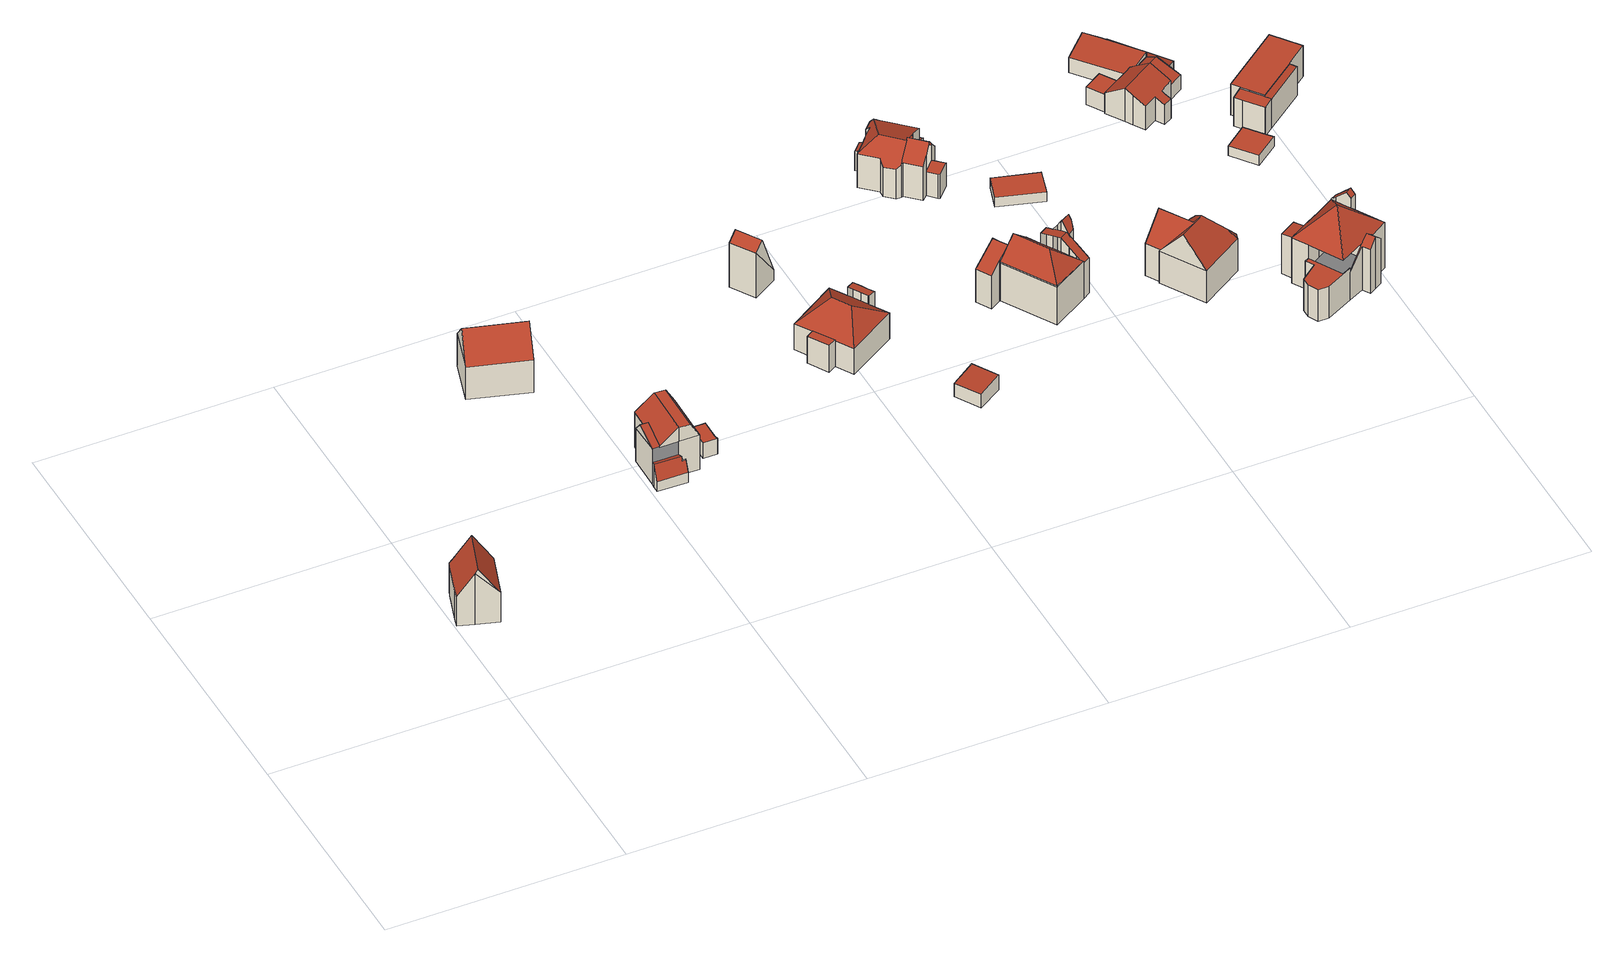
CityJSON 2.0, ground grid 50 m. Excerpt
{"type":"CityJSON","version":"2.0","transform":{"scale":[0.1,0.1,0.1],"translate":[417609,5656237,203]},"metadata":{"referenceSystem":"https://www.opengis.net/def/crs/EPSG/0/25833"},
"CityObjects":{
"building1":{"type":"Building","attributes":{"Dachtyp_tdc":"tdcFreeFormRoof","Gemeindeschluessel":14612000,"Dachneigung":56.05,"QualitaetDacherkennung":56,"Geometrietyp2DReferenz":"3000","measuredHeight":13.29,"function":"31001_9998","roofType":"5000"},"geometry":[{"type":"Solid","lod":"2","boundaries":[[[[0,1,2,3]],[[1,4,5,2]],[[4,6,7,5]],[[6,8,9,7]],[[8,10,11,9]],[[10,12,13,11]],[[12,14,15,13]],[[14,0,3,15]],[[8,6,16,17]],[[10,17,16,4,1,0,14,12]],[[10,8,17]],[[6,4,16]],[[3,2,5,7,9,11,13,15]]]],"semantics":{"surfaces":[{"type":"WallSurface"},{"type":"RoofSurface"},{"type":"GroundSurface"}],"values":[[0,0,0,0,0,0,0,0,1,1,0,0,2]]}}]},
"building2":{"type":"Building","attributes":{"Dachtyp_tdc":"tdcFreeFormRoof","Gemeindeschluessel":14612000,"Dachneigung":47.25,"QualitaetDacherkennung":44,"Geometrietyp2DReferenz":"3000","measuredHeight":13.33,"function":"31001_9998","roofType":"5000"},"geometry":[{"type":"Solid","lod":"2","boundaries":[[[[18,19,20,21]],[[19,22,23,20]],[[22,24,25,23]],[[24,18,21,25]],[[26,24,22]],[[27,26,22,19]],[[27,19,18]],[[26,27,18,24]],[[21,20,23,25]]]],"semantics":{"surfaces":[{"type":"WallSurface"},{"type":"RoofSurface"},{"type":"GroundSurface"}],"values":[[0,0,0,0,0,1,0,1,2]]}}]},
"building3":{"type":"Building","attributes":{"Gemeindeschluessel":14612000,"Geometrietyp2DReferenz":"3000","function":"31001_9998","roofType":"9999"},"children":["building3-1","building3-2","building3-3"]},
"building3-1":{"type":"BuildingPart","attributes":{"Dachtyp_tdc":"tdcGableRoof","Dachneigung":21.6,"QualitaetDacherkennung":16,"Geometrietyp2DReferenz":"3000","measuredHeight":10.62,"roofType":"3100"},"parents":["building3"],"geometry":[{"type":"MultiSurface","lod":"2","boundaries":[[[28,29,30,31,32]],[[29,33,34,30]],[[29,28,35]],[[28,36,37,35]],[[33,29,35,37,38,39]],[[40,31,30,34]]],"semantics":{"surfaces":[{"type":"WallSurface"},{"type":"RoofSurface"},{"type":"GroundSurface"}],"values":[0,0,0,1,1,2]}}]},
"building3-2":{"type":"BuildingPart","attributes":{"Dachtyp_tdc":"tdcCutGableRoof","Dachneigung":38.41,"QualitaetDacherkennung":31,"Geometrietyp2DReferenz":"3000","measuredHeight":11.81,"roofType":"9999"},"parents":["building3"],"geometry":[{"type":"MultiSurface","lod":"2","boundaries":[[[41,42,43,44]],[[42,45,46,47,43]],[[48,49,50,34,33]],[[49,51,52,50]],[[51,41,44,52]],[[41,51,53,54,42]],[[55,38,56,36,57,58,59]],[[60,54,53,61,58,57]],[[48,55,59,49]],[[49,59,58,61,53,51]],[[45,57,36,62]],[[42,54,60,57,45]],[[44,43,47,40,34,50,52]]],"semantics":{"surfaces":[{"type":"WallSurface"},{"type":"RoofSurface"},{"type":"GroundSurface"}],"values":[0,0,0,0,0,1,1,1,0,0,0,0,2]}}]},
"building3-3":{"type":"BuildingPart","attributes":{"Dachtyp_tdc":"tdcGableRoof","Dachneigung":68.65,"QualitaetDacherkennung":26,"Geometrietyp2DReferenz":"3000","measuredHeight":5.67,"roofType":"3100"},"parents":["building3"],"geometry":[{"type":"MultiSurface","lod":"2","boundaries":[[[63,64,65,66]],[[64,67,68,65]],[[67,69,70,68]],[[69,71,72,70]],[[71,73,74,72]],[[73,32,31,74]],[[46,63,66,47]],[[73,71,69,67,64,63]],[[63,46,75,32,73]],[[66,65,68,70,72,74,31,40,47]]],"semantics":{"surfaces":[{"type":"WallSurface"},{"type":"RoofSurface"},{"type":"GroundSurface"}],"values":[0,0,0,0,0,0,0,1,1,2]}}]},
"building4":{"type":"Building","attributes":{"Dachtyp_tdc":"tdcPolyFlatRoof","Gemeindeschluessel":14612000,"Dachneigung":0,"QualitaetDacherkennung":89,"Geometrietyp2DReferenz":"3000","measuredHeight":3.67,"function":"31001_9998","roofType":"1000"},"geometry":[{"type":"Solid","lod":"2","boundaries":[[[[76,77,78,79]],[[77,80,81,78]],[[80,82,83,81]],[[82,84,85,83]],[[84,86,87,85]],[[86,76,79,87]],[[86,84,82,80,77,76]],[[79,78,81,83,85,87]]]],"semantics":{"surfaces":[{"type":"WallSurface"},{"type":"RoofSurface"},{"type":"GroundSurface"}],"values":[[0,0,0,0,0,0,1,2]]}}]},
"building5":{"type":"Building","attributes":{"Dachtyp_tdc":"tdcGableRoof","Gemeindeschluessel":14612000,"Dachneigung":68.62,"QualitaetDacherkennung":5,"Geometrietyp2DReferenz":"3000","measuredHeight":12.52,"function":"31001_9998","roofType":"3100"},"geometry":[{"type":"Solid","lod":"2","boundaries":[[[[88,89,90,91]],[[89,92,93,90]],[[92,94,95,93]],[[94,88,91,95]],[[92,89,96]],[[88,94,97]],[[89,88,97,96]],[[94,92,96,97]],[[91,90,93,95]]]],"semantics":{"surfaces":[{"type":"WallSurface"},{"type":"RoofSurface"},{"type":"GroundSurface"}],"values":[[0,0,0,0,0,0,1,1,2]]}}]},
"building6":{"type":"Building","attributes":{"Gemeindeschluessel":14612000,"Geometrietyp2DReferenz":"3000","function":"31001_9998","roofType":"9999"},"children":["building6-1","building6-2","building6-3"]},
"building6-1":{"type":"BuildingPart","attributes":{"Dachtyp_tdc":"tdcPolyFlatRoof","Dachneigung":0,"QualitaetDacherkennung":16,"Geometrietyp2DReferenz":"3000","measuredHeight":6.54,"roofType":"1000"},"parents":["building6"],"geometry":[{"type":"MultiSurface","lod":"2","boundaries":[[[98,99,100]],[[98,101,102,99]],[[101,103,104,102]],[[103,105,106,107,104]],[[103,101,98,105]],[[107,99,102,104]]],"semantics":{"surfaces":[{"type":"WallSurface"},{"type":"RoofSurface"},{"type":"GroundSurface"}],"values":[0,0,0,0,1,2]}}]},
"building6-2":{"type":"BuildingPart","attributes":{"Dachtyp_tdc":"tdcHipRoof","Dachneigung":34.29,"QualitaetDacherkennung":66,"Geometrietyp2DReferenz":"3000","measuredHeight":10.4,"roofType":"3200"},"parents":["building6"],"geometry":[{"type":"MultiSurface","lod":"2","boundaries":[[[106,108,107]],[[108,109,110,107]],[[109,111,112,110]],[[111,113,114,112]],[[115,116,117,118]],[[116,119,120,117]],[[119,100,99,120]],[[119,116,121]],[[111,109,122]],[[116,115,113,111,122,121]],[[109,108,106,100,119,121,122]],[[107,110,112,114,118,117,120,99]]],"semantics":{"surfaces":[{"type":"WallSurface"},{"type":"RoofSurface"},{"type":"GroundSurface"}],"values":[0,0,0,0,0,0,0,1,1,1,1,2]}}]},
"building6-3":{"type":"BuildingPart","attributes":{"Dachtyp_tdc":"tdcPolyFlatRoof","Dachneigung":3.25,"QualitaetDacherkennung":48,"Geometrietyp2DReferenz":"3000","measuredHeight":8.51,"roofType":"2100"},"parents":["building6"],"geometry":[{"type":"MultiSurface","lod":"2","boundaries":[[[123,114,113]],[[123,124,125,114]],[[124,126,127,125]],[[126,128,129,127]],[[128,130,131,129]],[[130,132,115,118,131]],[[130,128,126,124,123,132]],[[118,114,125,127,129,131]]],"semantics":{"surfaces":[{"type":"WallSurface"},{"type":"RoofSurface"},{"type":"GroundSurface"}],"values":[0,0,0,0,0,0,1,2]}}]},
"building7":{"type":"Building","attributes":{"Dachtyp_tdc":"tdcPolyFlatRoof","Gemeindeschluessel":14612000,"Dachneigung":4.3,"QualitaetDacherkennung":59,"Geometrietyp2DReferenz":"3000","measuredHeight":3.66,"function":"31001_9998","roofType":"2100"},"geometry":[{"type":"Solid","lod":"2","boundaries":[[[[133,134,135,136]],[[134,137,138,135]],[[137,139,140,138]],[[139,133,136,140]],[[139,137,134,133]],[[136,135,138,140]]]],"semantics":{"surfaces":[{"type":"WallSurface"},{"type":"RoofSurface"},{"type":"GroundSurface"}],"values":[[0,0,0,0,1,2]]}}]},
"building8":{"type":"Building","attributes":{"Dachtyp_tdc":"tdcPolyFlatRoof","Gemeindeschluessel":14612000,"Dachneigung":31.39,"QualitaetDacherkennung":37,"Geometrietyp2DReferenz":"3000","measuredHeight":11.64,"function":"31001_9998","roofType":"2100"},"geometry":[{"type":"Solid","lod":"2","boundaries":[[[[141,142,143,144]],[[142,145,146,143]],[[145,147,148,146]],[[147,149,150,148]],[[147,145,142,141,151,149]],[[150,152,144,143,146,148]],[[149,151,152,150]],[[151,141,144,152]]]],"semantics":{"surfaces":[{"type":"WallSurface"},{"type":"RoofSurface"},{"type":"GroundSurface"}],"values":[[0,0,0,0,1,2,0,0]]}}]},
"building9":{"type":"Building","attributes":{"Dachtyp_tdc":"tdcGableRoof","Gemeindeschluessel":14612000,"Dachneigung":65.34,"QualitaetDacherkennung":3,"Geometrietyp2DReferenz":"3000","measuredHeight":7.39,"function":"31001_9998","roofType":"3100"},"geometry":[{"type":"Solid","lod":"2","boundaries":[[[[153,154,155,156]],[[154,157,158,155]],[[157,159,160,158]],[[159,153,156,160]],[[157,154,161]],[[153,159,162]],[[154,153,162,161]],[[159,157,161,162]],[[156,155,158,160]]]],"semantics":{"surfaces":[{"type":"WallSurface"},{"type":"RoofSurface"},{"type":"GroundSurface"}],"values":[[0,0,0,0,0,0,1,1,2]]}}]},
"building10":{"type":"Building","attributes":{"Gemeindeschluessel":14612000,"Geometrietyp2DReferenz":"3000","function":"31001_9998","roofType":"9999"},"children":["building10-1","building10-2","building10-3"]},
"building10-1":{"type":"BuildingPart","attributes":{"Dachtyp_tdc":"tdcFreeFormRoof","Dachneigung":54.93,"QualitaetDacherkennung":34,"Geometrietyp2DReferenz":"3000","measuredHeight":14.79,"roofType":"5000"},"parents":["building10"],"geometry":[{"type":"MultiSurface","lod":"2","boundaries":[[[163,164,165,166]],[[167,168,169,170]],[[167,171,172,168]],[[171,173,174,172]],[[173,175,176,174]],[[175,177,178,176]],[[177,163,166,178]],[[173,171,167,170,179]],[[179,180,164,163,177,175,173]],[[166,165,181,182,169,168,172,174,176,178]]],"semantics":{"surfaces":[{"type":"WallSurface"},{"type":"RoofSurface"},{"type":"GroundSurface"}],"values":[0,0,0,0,0,0,0,1,1,2]}}]},
"building10-2":{"type":"BuildingPart","attributes":{"Dachtyp_tdc":"tdcHipAndGableRoof","Dachneigung":42.22,"QualitaetDacherkennung":49,"Geometrietyp2DReferenz":"3000","measuredHeight":13.04,"roofType":"5000"},"parents":["building10"],"geometry":[{"type":"MultiSurface","lod":"2","boundaries":[[[183,184,185,186,187]],[[184,188,189,185]],[[188,190,191,189]],[[190,192,193,191]],[[192,194,195,193]],[[194,196,197,195]],[[198,183,199]],[[196,194,200,201,199,183,202,203]],[[198,199,201,204,205]],[[184,198,205,188]],[[188,205,204,190]],[[190,204,201,200,192]],[[192,200,194]],[[183,198,184]],[[197,206,186,185,189,191,193,195]]],"semantics":{"surfaces":[{"type":"WallSurface"},{"type":"RoofSurface"},{"type":"GroundSurface"}],"values":[0,0,0,0,0,0,1,1,1,0,0,0,0,0,2]}}]},
"building10-3":{"type":"BuildingPart","attributes":{"Dachtyp_tdc":"tdcGableRoof","Dachneigung":37.48,"QualitaetDacherkennung":23,"Geometrietyp2DReferenz":"3000","measuredHeight":12.46,"roofType":"3100"},"parents":["building10"],"geometry":[{"type":"MultiSurface","lod":"2","boundaries":[[[207,187,186,208]],[[209,210,211,197,196]],[[210,170,169,211]],[[212,165,164]],[[212,207,208,165]],[[213,214,170,210,209,215]],[[215,202,187,207,212,180,213]],[[208,186,206,197,211,169,182,181,165]]],"semantics":{"surfaces":[{"type":"WallSurface"},{"type":"RoofSurface"},{"type":"GroundSurface"}],"values":[0,0,0,0,0,1,1,2]}}]},
"building11":{"type":"Building","attributes":{"Gemeindeschluessel":14612000,"Geometrietyp2DReferenz":"3000","function":"31001_9998","roofType":"9999"},"children":["building11-1","building11-2","building11-3","building11-4","building11-5"]},
"building11-1":{"type":"BuildingPart","attributes":{"Dachtyp_tdc":"tdcPolyFlatRoof","Dachneigung":16.14,"QualitaetDacherkennung":43,"Geometrietyp2DReferenz":"3000","measuredHeight":5.2,"roofType":"2100"},"parents":["building11"],"geometry":[{"type":"MultiSurface","lod":"2","boundaries":[[[216,217,218,219]],[[217,220,221,218]],[[220,222,223,221]],[[222,224,225,223]],[[222,220,217,216,224]],[[225,219,218,221,223]]],"semantics":{"surfaces":[{"type":"WallSurface"},{"type":"RoofSurface"},{"type":"GroundSurface"}],"values":[0,0,0,0,1,2]}}]},
"building11-2":{"type":"BuildingPart","attributes":{"Dachtyp_tdc":"tdcPolyFlatRoof","Dachneigung":18.14,"QualitaetDacherkennung":62,"Geometrietyp2DReferenz":"3000","measuredHeight":5.05,"roofType":"2100"},"parents":["building11"],"geometry":[{"type":"MultiSurface","lod":"2","boundaries":[[[226,227,228,229]],[[230,231,232,233]],[[231,226,229,232]],[[231,230,227,226]],[[229,228,233,232]]],"semantics":{"surfaces":[{"type":"WallSurface"},{"type":"RoofSurface"},{"type":"GroundSurface"}],"values":[0,0,0,1,2]}}]},
"building11-3":{"type":"BuildingPart","attributes":{"Dachtyp_tdc":"tdcPolyFlatRoof","Dachneigung":0,"QualitaetDacherkennung":41,"Geometrietyp2DReferenz":"3000","measuredHeight":5.74,"roofType":"1000"},"parents":["building11"],"geometry":[{"type":"MultiSurface","lod":"2","boundaries":[[[234,235,236,237]],[[235,238,239,236]],[[238,240,241,239]],[[242,234,237,243]],[[242,244,240,238,235,234]],[[237,236,239,241,245,243]]],"semantics":{"surfaces":[{"type":"WallSurface"},{"type":"RoofSurface"},{"type":"GroundSurface"}],"values":[0,0,0,0,1,2]}}]},
"building11-4":{"type":"BuildingPart","attributes":{"Dachtyp_tdc":"tdcHipAndGableRoof","Dachneigung":22,"QualitaetDacherkennung":44,"Geometrietyp2DReferenz":"3000","measuredHeight":11.34,"roofType":"5000"},"parents":["building11"],"geometry":[{"type":"MultiSurface","lod":"2","boundaries":[[[246,247,248,249,228,227]],[[250,251,252,253]],[[251,254,255,252]],[[254,256,257,255]],[[256,258,259,257]],[[258,260,261,259]],[[260,262,219,261]],[[262,216,219]],[[263,225,224]],[[263,264,265,225]],[[264,266,267,265]],[[266,268,269,267]],[[268,270,271,269]],[[270,272,273,271]],[[272,274,230,233,273]],[[270,268,266,264,263,262,260,258,275]],[[258,256,254,251,250,276,277,275]],[[277,278,279,280,247,246,274,272,270,275]],[[228,249,281,282,253,252,255,257,259,261,219,225,265,267,269,271,273,233]]],"semantics":{"surfaces":[{"type":"WallSurface"},{"type":"RoofSurface"},{"type":"GroundSurface"}],"values":[0,0,0,0,0,0,0,0,0,0,0,0,0,0,0,1,1,1,2]}}]},
"building11-5":{"type":"BuildingPart","attributes":{"Dachtyp_tdc":"tdcGableRoof","Dachneigung":47.77,"QualitaetDacherkennung":46,"Geometrietyp2DReferenz":"3000","measuredHeight":11.55,"roofType":"3100"},"parents":["building11"],"geometry":[{"type":"MultiSurface","lod":"2","boundaries":[[[283,284,285,286]],[[284,287,250,253,285]],[[248,288,289,249]],[[288,290,242,243,289]],[[291,241,240]],[[291,283,286,241]],[[292,290,288,248,280,293]],[[293,278,294,276,287,284,283,291,292]],[[286,285,253,282,281,249,289,243,245,241]]],"semantics":{"surfaces":[{"type":"WallSurface"},{"type":"RoofSurface"},{"type":"GroundSurface"}],"values":[0,0,0,0,0,0,1,1,2]}}]},
"building12":{"type":"Building","attributes":{"Dachtyp_tdc":"tdcPolyFlatRoof","Gemeindeschluessel":14612000,"Dachneigung":0,"QualitaetDacherkennung":83,"Geometrietyp2DReferenz":"3000","measuredHeight":2.27,"function":"31001_9998","roofType":"1000"},"geometry":[{"type":"Solid","lod":"2","boundaries":[[[[295,296,297,298]],[[296,299,300,297]],[[299,301,302,300]],[[301,295,298,302]],[[301,299,296,295]],[[298,297,300,302]]]],"semantics":{"surfaces":[{"type":"WallSurface"},{"type":"RoofSurface"},{"type":"GroundSurface"}],"values":[[0,0,0,0,1,2]]}}]},
"building13":{"type":"Building","attributes":{"Dachtyp_tdc":"tdcFreeFormRoof","Gemeindeschluessel":14612000,"Dachneigung":50.38,"QualitaetDacherkennung":11,"Geometrietyp2DReferenz":"3000","measuredHeight":14.15,"function":"31001_9998","roofType":"5000"},"geometry":[{"type":"Solid","lod":"2","boundaries":[[[[303,304,305,306]],[[304,307,308,305]],[[309,310,311,312,307,304]],[[313,309,304,303]],[[313,303,314]],[[306,305,308,315,316,317,318,319,320,321,322,323]],[[324,325,316,315]],[[307,324,315,308]],[[325,326,317,316]],[[326,327,318,317]],[[327,328,319,318]],[[328,329,320,319]],[[329,330,321,320]],[[330,331,322,321]],[[331,314,323,322]],[[314,303,306,323]],[[332,333,310,309,313,314,331]],[[332,331,330]],[[334,328,327]],[[334,329,328]],[[333,329,334]],[[333,330,329]],[[330,333,332]],[[334,327,326]],[[311,310,333,334,326,325]],[[312,311,325,324]],[[312,324,307]]]],"semantics":{"surfaces":[{"type":"WallSurface"},{"type":"RoofSurface"},{"type":"GroundSurface"}],"values":[[0,0,1,1,0,2,0,0,0,0,0,0,0,0,0,0,1,1,1,1,1,1,1,1,1,1,0]]}}]},
"building14":{"type":"Building","attributes":{"Gemeindeschluessel":14612000,"Geometrietyp2DReferenz":"3000","function":"31001_9998","roofType":"9999"},"children":["building14-1","building14-2","building14-3","building14-4","building14-5"]},
"building14-1":{"type":"BuildingPart","attributes":{"Dachtyp_tdc":"tdcPolyFlatRoof","Dachneigung":7.01,"QualitaetDacherkennung":41,"Geometrietyp2DReferenz":"3000","measuredHeight":10.05,"roofType":"2100"},"parents":["building14"],"geometry":[{"type":"MultiSurface","lod":"2","boundaries":[[[335,336,337,338]],[[336,339,340,337]],[[339,341,342,340]],[[341,343,344,342]],[[345,335,338,346]],[[345,343,341,339,336,335]],[[338,337,340,342,344,346]]],"semantics":{"surfaces":[{"type":"WallSurface"},{"type":"RoofSurface"},{"type":"GroundSurface"}],"values":[0,0,0,0,0,1,2]}}]},
"building14-2":{"type":"BuildingPart","attributes":{"Dachtyp_tdc":"tdcGableRoof","Dachneigung":47.75,"QualitaetDacherkennung":53,"Geometrietyp2DReferenz":"3000","measuredHeight":12.54,"roofType":"3100"},"parents":["building14"],"geometry":[{"type":"MultiSurface","lod":"2","boundaries":[[[347,348,349,350]],[[348,351,352,349]],[[351,353,354,352]],[[353,355,356,354]],[[355,357,358,356]],[[351,348,347,359,360,361]],[[361,362,363,357,355,353,351]],[[358,364,365,366,350,349,352,354,356]]],"semantics":{"surfaces":[{"type":"WallSurface"},{"type":"RoofSurface"},{"type":"GroundSurface"}],"values":[0,0,0,0,0,1,1,2]}}]},
"building14-3":{"type":"BuildingPart","attributes":{"Dachtyp_tdc":"tdcTentRoof","Dachneigung":46.68,"QualitaetDacherkennung":50,"Geometrietyp2DReferenz":"3000","measuredHeight":17.31,"roofType":"4000"},"parents":["building14"],"geometry":[{"type":"MultiSurface","lod":"2","boundaries":[[[367,368,369,370,371]],[[368,372,338,369]],[[372,373,345,346,338]],[[374,344,343]],[[374,375,376,344]],[[375,377,378,376]],[[379,380,381,382]],[[380,347,350,381]],[[368,367,383,384]],[[377,375,374,373,372,368,384]],[[380,379,385,377,384]],[[383,386,362,387,360,388,347,380,384]],[[364,389,370,369,338,346,344,376,378,390,382,381,350,366,365]]],"semantics":{"surfaces":[{"type":"WallSurface"},{"type":"RoofSurface"},{"type":"GroundSurface"}],"values":[0,0,0,0,0,0,0,0,1,1,1,1,2]}}]},
"building14-4":{"type":"BuildingPart","attributes":{"Dachtyp_tdc":"tdcPolyFlatRoof","Dachneigung":0,"QualitaetDacherkennung":38,"Geometrietyp2DReferenz":"3000","measuredHeight":7.72,"roofType":"1000"},"parents":["building14"],"geometry":[{"type":"MultiSurface","lod":"2","boundaries":[[[391,392,393,358,357]],[[392,394,395,393]],[[394,396,397,395]],[[396,398,399,397]],[[398,400,401,399]],[[400,402,403,401]],[[402,371,370,403]],[[371,402,400,398,396,394,392,391,404,405]],[[389,364,358,393,395,397,399,401,403,370]]],"semantics":{"surfaces":[{"type":"WallSurface"},{"type":"RoofSurface"},{"type":"GroundSurface"}],"values":[0,0,0,0,0,0,0,1,2]}}]},
"building14-5":{"type":"BuildingPart","attributes":{"Dachtyp_tdc":"tdcGableRoof","Dachneigung":43.88,"QualitaetDacherkennung":45,"Geometrietyp2DReferenz":"3000","measuredHeight":14.53,"roofType":"3100"},"parents":["building14"],"geometry":[{"type":"MultiSurface","lod":"2","boundaries":[[[406,378,377]],[[406,407,408,378]],[[407,409,410,408]],[[409,411,412,410]],[[411,413,379,382,412]],[[409,407,406,414]],[[414,413,411,409]],[[390,378,408,410,412,382]]],"semantics":{"surfaces":[{"type":"WallSurface"},{"type":"RoofSurface"},{"type":"GroundSurface"}],"values":[0,0,0,0,0,1,1,2]}}]},
"building15":{"type":"Building","attributes":{"Gemeindeschluessel":14612000,"Geometrietyp2DReferenz":"3000","function":"31001_9998","roofType":"9999"},"children":["building15-1","building15-2","building15-3"]},
"building15-1":{"type":"BuildingPart","attributes":{"Dachtyp_tdc":"tdcPolyFlatRoof","Dachneigung":0,"QualitaetDacherkennung":67,"Geometrietyp2DReferenz":"3000","measuredHeight":4.34,"roofType":"1000"},"parents":["building15"],"geometry":[{"type":"MultiSurface","lod":"2","boundaries":[[[415,416,417,418]],[[416,419,420,417]],[[419,421,422,420]],[[421,419,416,415]],[[418,417,420,422]]],"semantics":{"surfaces":[{"type":"WallSurface"},{"type":"RoofSurface"},{"type":"GroundSurface"}],"values":[0,0,0,1,2]}}]},
"building15-2":{"type":"BuildingPart","attributes":{"Dachtyp_tdc":"tdcGableRoof","Dachneigung":20.81,"QualitaetDacherkennung":51,"Geometrietyp2DReferenz":"3000","measuredHeight":5.52,"roofType":"3100"},"parents":["building15"],"geometry":[{"type":"MultiSurface","lod":"2","boundaries":[[[423,424,425,426]],[[424,427,428,425]],[[424,429,430,431,427]],[[427,431,432]],[[433,434,426,425,428,435]],[[427,432,435,428]],[[432,436,433,435]],[[436,432,431,430,437,438]],[[429,439,437,430]],[[423,439,429,424]]],"semantics":{"surfaces":[{"type":"WallSurface"},{"type":"GroundSurface"},{"type":"RoofSurface"}],"values":[0,0,0,0,1,0,0,2,2,0]}}]},
"building15-3":{"type":"BuildingPart","attributes":{"Dachtyp_tdc":"tdcGableRoof","Dachneigung":26.3,"QualitaetDacherkennung":54,"Geometrietyp2DReferenz":"3000","measuredHeight":7.96,"roofType":"3100"},"parents":["building15"],"geometry":[{"type":"MultiSurface","lod":"2","boundaries":[[[440,441,442,443]],[[441,444,445,442]],[[444,446,447,445]],[[446,448,449,447]],[[448,450,415,418,449]],[[446,444,441,440,451,452,453,454,455,456,457]],[[457,458,459,460,461,450,448,446]],[[422,462,463,426,434,433,464,465,466,467,468,443,442,445,447,449,418]],[[461,460,462,422,421]],[[460,459,463,462]],[[459,458,439,423,426,463]],[[456,455,464,433,436]],[[455,454,465,464]],[[454,453,466,465]],[[453,452,467,466]],[[452,451,468,467]],[[451,440,443,468]]],"semantics":{"surfaces":[{"type":"WallSurface"},{"type":"RoofSurface"},{"type":"GroundSurface"}],"values":[0,0,0,0,0,1,1,2,0,0,0,0,0,0,0,0,0]}}]},
"building16":{"type":"Building","attributes":{"Dachtyp_tdc":"tdcPolyFlatRoof","Gemeindeschluessel":14612000,"Dachneigung":12.93,"QualitaetDacherkennung":72,"Geometrietyp2DReferenz":"3000","measuredHeight":5.08,"function":"31001_9998","roofType":"2100"},"geometry":[{"type":"Solid","lod":"2","boundaries":[[[[469,470,471,472]],[[470,473,474,471]],[[473,475,476,474]],[[475,477,478,476]],[[477,479,480,478]],[[479,481,482,480]],[[481,483,484,482]],[[483,469,472,484]],[[483,481,479,477,475,473,470,469]],[[472,471,474,476,478,480,482,484]]]],"semantics":{"surfaces":[{"type":"WallSurface"},{"type":"RoofSurface"},{"type":"GroundSurface"}],"values":[[0,0,0,0,0,0,0,0,1,2]]}}]},
"building17":{"type":"Building","attributes":{"Dachtyp_tdc":"tdcPolyFlatRoof","Gemeindeschluessel":14612000,"Dachneigung":21.65,"QualitaetDacherkennung":72,"Geometrietyp2DReferenz":"3000","measuredHeight":3.5,"function":"31001_9998","roofType":"2100"},"geometry":[{"type":"Solid","lod":"2","boundaries":[[[[485,486,487,488]],[[486,489,490,487]],[[489,491,492,490]],[[491,493,494,492]],[[493,495,496,494]],[[495,485,488,496]],[[495,493,491,489,486,485]],[[488,487,490,492,494,496]]]],"semantics":{"surfaces":[{"type":"WallSurface"},{"type":"RoofSurface"},{"type":"GroundSurface"}],"values":[[0,0,0,0,0,0,1,2]]}}]},
"building18":{"type":"Building","attributes":{"Dachtyp_tdc":"tdcPolyFlatRoof","Gemeindeschluessel":14612000,"Dachneigung":0,"QualitaetDacherkennung":75,"Geometrietyp2DReferenz":"3000","measuredHeight":2.42,"function":"31001_9998","roofType":"1000"},"geometry":[{"type":"Solid","lod":"2","boundaries":[[[[497,498,499,500]],[[498,501,502,499]],[[501,503,504,502]],[[503,505,506,504]],[[505,497,500,506]],[[505,503,501,498,497]],[[500,499,502,504,506]]]],"semantics":{"surfaces":[{"type":"WallSurface"},{"type":"RoofSurface"},{"type":"GroundSurface"}],"values":[[0,0,0,0,0,1,2]]}}]},
"building19":{"type":"Building","attributes":{"Gemeindeschluessel":14612000,"Geometrietyp2DReferenz":"3000","function":"31001_9998","roofType":"9999"},"children":["building19-1","building19-2","building19-3"]},
"building19-1":{"type":"BuildingPart","attributes":{"Dachtyp_tdc":"tdcPolyFlatRoof","Dachneigung":0,"QualitaetDacherkennung":68,"Geometrietyp2DReferenz":"3000","measuredHeight":7.59,"roofType":"1000"},"parents":["building19"],"geometry":[{"type":"MultiSurface","lod":"2","boundaries":[[[507,508,509,510]],[[508,511,512,509]],[[511,513,514,515,512]],[[516,507,510,517,518]],[[516,519,513,511,508,507]],[[510,509,512,515,520,517]]],"semantics":{"surfaces":[{"type":"WallSurface"},{"type":"RoofSurface"},{"type":"GroundSurface"}],"values":[0,0,0,0,1,2]}}]},
"building19-2":{"type":"BuildingPart","attributes":{"Dachtyp_tdc":"tdcPolyFlatRoof","Dachneigung":2.94,"QualitaetDacherkennung":55,"Geometrietyp2DReferenz":"3000","measuredHeight":7.16,"roofType":"2100"},"parents":["building19"],"geometry":[{"type":"MultiSurface","lod":"2","boundaries":[[[514,521,522,515]],[[521,523,524,522]],[[521,514,525,523]],[[524,520,515,522]]],"semantics":{"surfaces":[{"type":"WallSurface"},{"type":"RoofSurface"},{"type":"GroundSurface"}],"values":[0,0,1,2]}}]},
"building19-3":{"type":"BuildingPart","attributes":{"Dachtyp_tdc":"tdcPolyFlatRoof","Dachneigung":3.24,"QualitaetDacherkennung":38,"Geometrietyp2DReferenz":"3000","measuredHeight":7.16,"roofType":"2100"},"parents":["building19"],"geometry":[{"type":"MultiSurface","lod":"2","boundaries":[[[526,527,528,529]],[[527,530,531,528]],[[530,532,533,531]],[[532,518,517,533]],[[534,526,529,524,523]],[[534,525,518,532,530,527,526]],[[529,528,531,533,517,520,524]]],"semantics":{"surfaces":[{"type":"WallSurface"},{"type":"RoofSurface"},{"type":"GroundSurface"}],"values":[0,0,0,0,0,1,2]}}]}
},
"vertices":[
[32,316,73],[36,327,73],[36,327,3],[32,316,3],[46,323,89],[46,323,3],[115,300,75],[115,300,3],[84,206,75],[84,206,3],[38,221,126],[38,221,3],[5,232,73],[5,232,3],[10,251,72],[10,251,3],[76,313,136],[44,219,136],
[229,653,231],[257,748,231],[257,748,152],[229,653,152],[380,712,231],[380,712,152],[352,616,231],[352,616,152],[366,664,285],[243,700,285],
[427,266,253],[428,339,247],[428,339,167],[427,266,167],[427,266,219],[443,339,247],[443,339,167],[427,317,273],[442,266,253],[443,317,273],[443,334,253],[443,335,251],[442,266,167],
[525,302,251],[525,265,251],[525,265,167],[525,302,167],[482,266,251],[482,266,219],[482,266,167],[443,339,251],[444,376,251],[444,376,167],[527,375,251],[527,375,167],[508,375,284],[506,265,284],[443,339,253],[442,268,253],[482,266,285],[484,376,285],[444,376,253],[496,265,284],[500,376,284],[442,266,251],
[482,254,223],[482,251,217],[482,251,167],[482,254,167],[489,251,217],[489,251,167],[489,241,191],[489,241,167],[426,242,191],[426,242,167],[426,255,223],[426,255,167],[442,266,219],
[525,251,242],[525,265,242],[525,265,205],[525,251,205],[525,302,242],[525,302,205],[554,301,242],[554,301,205],[553,260,242],[553,260,205],[555,251,242],[555,251,205],
[789,567,367],[757,617,367],[757,617,259],[789,567,259],[808,649,284],[808,649,259],[840,598,284],[840,598,259],[775,628,384],[807,578,384],
[841,339,310],[841,339,245],[841,339,307],[824,329,310],[824,329,245],[799,371,310],[799,371,245],[815,381,310],[815,381,307],[815,381,245],
[815,381,308],[794,417,307],[794,417,245],[898,480,309],[898,480,245],[919,445,309],[919,445,245],[944,404,309],[967,366,309],[967,366,245],[944,404,245],[863,303,307],[863,303,245],[892,372,349],[869,410,349],
[919,445,330],[934,454,329],[934,454,245],[943,439,329],[943,439,245],[951,425,329],[951,425,245],[959,412,329],[959,412,245],[944,404,330],
[1005,169,273],[1057,200,278],[1057,200,241],[1005,169,241],[1088,149,278],[1088,149,241],[1036,117,273],[1036,117,241],
[1196,397,383],[1203,385,383],[1203,385,267],[1196,397,267],[1214,367,383],[1214,367,267],[1189,352,365],[1189,352,267],[1165,337,348],[1165,337,267],[1147,368,348],[1147,368,267],
[1214,367,305],[1203,385,305],[1203,385,274],[1214,367,274],[1247,411,331],[1247,411,274],[1258,393,331],[1258,393,274],[1220,395,348],[1231,377,348],
[1325,336,389],[1333,323,366],[1333,323,268],[1325,336,268],[1318,374,387],[1318,374,268],[1307,367,268],[1307,367,387],[1327,376,391],[1327,376,268],[1336,361,416],[1336,361,268],[1339,356,406],[1339,356,268],[1337,345,392],[1337,345,268],[1317,350,416],[1326,334,387],[1322,341,268],[1317,350,268],
[1331,288,359],[1254,242,359],[1254,242,268],[1331,288,268],[1331,288,354],[1189,352,359],[1189,352,268],[1214,367,359],[1214,367,268],[1258,393,359],[1258,393,268],[1266,398,359],[1266,398,268],[1282,370,359],[1282,370,268],[1254,242,363],[1270,306,399],[1258,393,367],[1228,375,399],[1328,293,359],[1306,331,359],[1214,367,386],[1189,352,363],[1306,331,268],
[1348,298,354],[1348,298,268],[1282,370,384],[1299,380,384],[1299,380,268],[1333,323,377],[1322,341,393],[1317,350,391],[1306,331,393],
[1114,773,341],[1104,782,337],[1104,782,289],[1114,773,289],[1099,786,335],[1099,786,289],[1118,806,335],[1118,806,289],[1132,792,341],[1132,792,289],
[1233,769,331],[1216,752,339],[1216,752,289],[1233,769,289],[1160,805,340],[1178,824,331],[1178,824,289],[1160,805,289],
[1232,669,347],[1207,643,347],[1207,643,289],[1232,669,289],[1204,645,347],[1204,645,289],[1187,662,347],[1187,662,289],[1211,688,347],[1211,688,289],[1200,676,347],[1200,676,289],
[1216,752,374],[1193,729,387],[1193,729,368],[1193,729,289],[1143,678,367],[1133,678,360],[1133,678,289],[1143,678,289],[1114,695,360],[1114,695,289],[1115,709,371],[1115,709,289],[1082,739,371],[1082,739,289],[1100,758,371],[1100,758,289],[1114,773,372],[1132,792,373],[1135,795,373],[1135,795,289],[1129,801,365],[1129,801,289],[1146,818,366],[1146,818,289],[1152,813,374],[1152,813,289],[1155,810,374],[1155,810,289],[1160,805,374],[1126,739,402],[1147,683,374],[1166,701,402],[1167,703,402],[1169,705,400],[1174,709,398],[1169,705,289],[1166,701,289],
[1176,651,371],[1147,678,371],[1147,678,289],[1176,651,289],[1143,678,368],[1223,700,368],[1223,700,289],[1211,688,386],[1187,662,386],[1200,676,405],[1169,705,405],[1166,701,400],
[1377,539,321],[1283,567,321],[1283,567,298],[1377,539,298],[1300,622,321],[1300,622,298],[1393,595,321],[1393,595,298],
[1466,244,368],[1470,246,368],[1470,246,290],[1466,244,290],[1453,275,368],[1453,275,290],[1542,228,430],[1543,230,432],[1532,232,423],[1492,298,422],[1494,199,431],[1521,154,368],[1530,322,290],[1547,295,290],[1558,302,290],[1571,301,290],[1585,276,290],[1611,235,290],[1617,225,290],[1613,211,290],[1521,154,290],[1530,322,368],[1547,295,368],[1558,302,368],[1571,301,368],[1585,276,368],[1611,235,368],[1617,225,368],[1613,211,368],[1598,222,389],[1549,234,432],[1562,286,387],
[1693,130,402],[1677,156,399],[1677,156,302],[1693,130,302],[1712,177,399],[1712,177,302],[1718,167,400],[1718,167,302],[1728,150,402],[1728,150,302],[1693,129,402],[1693,129,302],
[1822,65,411],[1831,50,411],[1831,50,302],[1822,65,302],[1816,41,427],[1816,41,302],[1801,32,408],[1801,32,302],[1792,48,408],[1792,48,302],[1759,31,368],[1759,31,302],[1821,67,411],[1819,66,413],[1806,58,427],[1794,52,413],[1758,33,368],[1758,33,302],[1806,58,302],[1821,67,302],
[1701,91,412],[1682,123,412],[1682,123,302],[1701,91,302],[1701,91,379],[1693,130,412],[1693,129,413],[1728,150,413],[1760,168,413],[1760,168,302],[1796,190,413],[1796,190,302],[1819,151,413],[1857,86,413],[1857,86,302],[1819,151,302],[1740,23,412],[1768,105,475],[1814,159,413],[1758,33,412],[1806,58,413],[1821,67,413],[1740,23,302],[1814,159,302],
[1759,31,379],[1701,2,379],[1701,2,302],[1678,2,379],[1678,2,302],[1668,23,379],[1668,23,302],[1668,42,379],[1668,42,302],[1703,70,379],[1703,70,302],[1693,87,379],[1693,87,302],[1758,33,379],[1740,23,379],
[1796,190,414],[1809,197,414],[1809,197,302],[1826,167,447],[1826,167,302],[1831,158,437],[1831,158,302],[1819,151,437],[1814,159,447],
[1566,676,384],[1543,713,384],[1543,713,341],[1566,676,341],[1582,737,384],[1582,737,341],[1605,700,384],[1605,700,341],
[1641,715,376],[1681,740,376],[1681,740,341],[1641,715,341],[1707,697,376],[1707,697,341],[1681,740,385],[1693,721,396],[1707,697,386],[1721,675,376],[1682,650,341],[1661,683,341],[1721,675,341],[1682,650,376],[1653,696,396],[1661,683,390],[1641,715,385],
[1639,615,398],[1611,598,398],[1611,598,341],[1639,615,341],[1596,621,412],[1596,621,341],[1587,637,421],[1587,637,341],[1563,675,391],[1563,675,341],[1566,676,391],[1650,597,388],[1668,608,388],[1660,620,395],[1657,626,398],[1685,644,398],[1682,650,402],[1661,683,421],[1641,715,396],[1638,721,391],[1626,713,391],[1605,700,391],[1626,713,341],[1638,721,341],[1685,644,341],[1657,626,341],[1660,620,341],[1668,608,341],[1650,597,341],
[1626,713,383],[1552,805,383],[1552,805,346],[1626,713,346],[1599,844,397],[1599,844,346],[1623,815,397],[1623,815,346],[1682,741,397],[1682,741,346],[1681,740,396],[1681,740,346],[1641,715,386],[1641,715,346],[1638,721,386],[1638,721,346],
[1681,740,384],[1682,741,383],[1682,741,350],[1681,740,350],[1623,815,385],[1623,815,350],[1644,831,374],[1644,831,350],[1728,721,373],[1728,721,350],[1707,697,385],[1707,697,350],
[1722,476,354],[1770,513,354],[1770,513,330],[1722,476,330],[1799,476,354],[1799,476,330],[1811,462,354],[1811,462,330],[1762,425,354],[1762,425,330],
[1768,560,424],[1895,657,424],[1895,657,349],[1768,560,349],[1938,601,424],[1938,601,349],[1895,568,424],[1895,568,420],[1895,568,349],[1780,545,424],[1780,545,349],[1780,545,420],[1811,504,424],[1811,504,349],
[1904,556,419],[1904,556,349],[1820,492,419],[1820,492,349],[1811,504,420],
[1800,476,419],[1799,476,419],[1799,476,349],[1800,476,349],[1770,513,419],[1770,513,349],[1759,528,419],[1759,528,349],[1820,492,420]
]}
